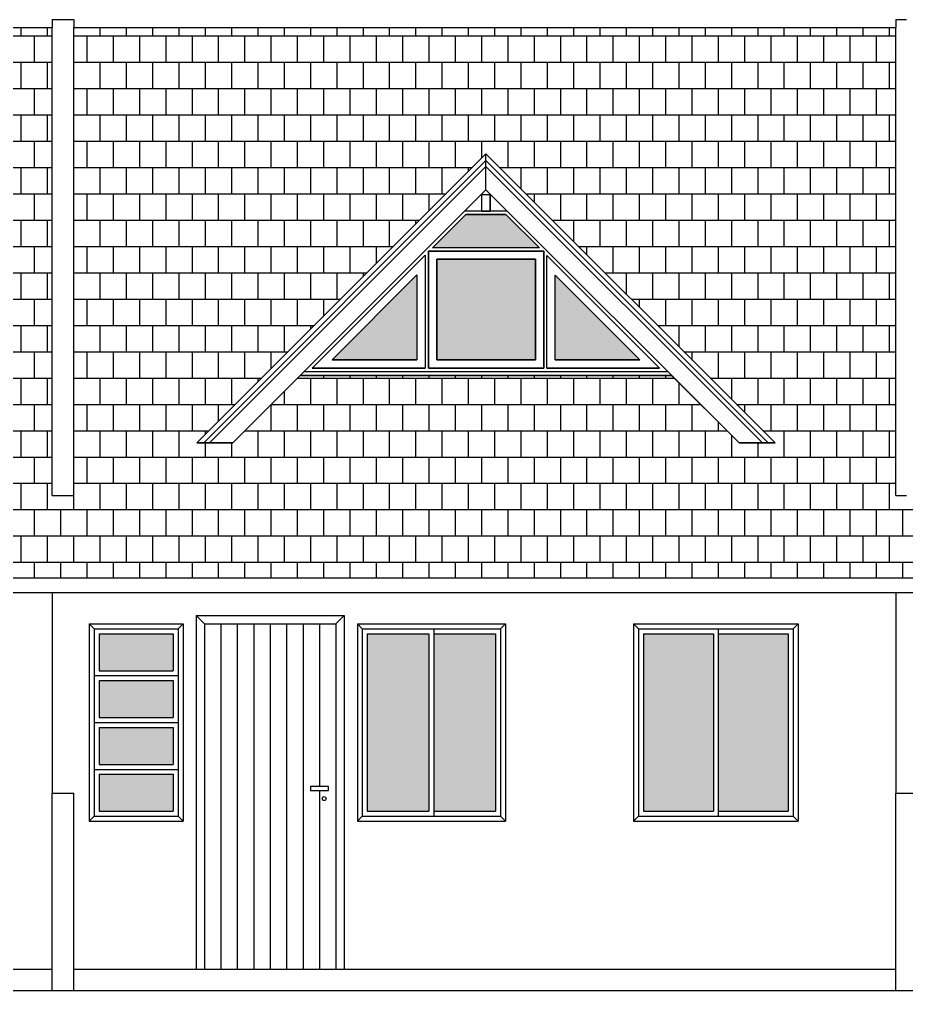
# Model space of a CAD drawing. Extents: x -79 to 141, y 7 to 81.
# Drawn here: x -12.89 to -7.5, y 42.22 to 48.12 of the extents above; entities that cross this region are included whole.
import ezdxf

# ---------------------------------------------------------------- set-up
doc = ezdxf.new("R2010")
doc.units = 0
doc.header["$LTSCALE"] = 10
doc.layers.get('0').update_dxf_attribs({"linetype": 'CONTINUOUS'})
for name, color, linetype in [('CONCRETO', 5, 'CONTINUOUS'), ('COTAS', 244, 'CONTINUOUS'), ('JANELA', 5, 'CONTINUOUS'), ('MADEIRAMENTODETELHADO', 244, 'CONTINUOUS'), ('PAREDECORTE', 3, 'CONTINUOUS'), ('PAREDES', 7, 'CONTINUOUS'), ('TELHADO', 30, 'CONTINUOUS'), ('TERRENOEMCORTE', 244, 'CONTINUOUS')]:
    doc.layers.add(name, color=color, linetype=linetype)

# ---------------------------------------------------------------- blocks, each defined once
blk = doc.blocks.new('*X122')
at = {"color": 0, "linetype": 'CONTINUOUS', "ltscale": 0.05}
for p, q in [((-32.48, 47.68), (-32.48, 47.7307)), ((-32.32, 47.68), (-32.32, 47.7307)), ((-32.16, 47.68), (-32.16, 47.7307)), ((-32, 47.68), (-32, 47.7307)), ((-31.84, 47.68), (-31.84, 47.7307)), ((-31.68, 47.68), (-31.68, 47.7307)), ((-31.52, 47.68), (-31.52, 47.7307)), ((-31.36, 47.68), (-31.36, 47.7307)), ((-31.2, 47.68), (-31.2, 47.7307)), ((-31.04, 47.68), (-31.04, 47.7307)), ((-30.88, 47.68), (-30.88, 47.7307)), ((-30.72, 47.68), (-30.72, 47.7307)), ((-30.56, 47.68), (-30.56, 47.7307)), ((-30.4, 47.68), (-30.4, 47.7307)), ((-30.24, 47.68), (-30.24, 47.7307)), ((-30.08, 47.68), (-30.08, 47.7307)), ((-29.92, 47.68), (-29.92, 47.7307)), ((-37.2915, 47.68), (-32.2915, 47.68)), ((-32.4, 47.52), (-32.4, 47.68)), ((-32.1615, 47.68), (-29.9025, 47.68)), ((-32.08, 47.52), (-32.08, 47.68)), ((-31.92, 47.52), (-31.92, 47.68)), ((-31.76, 47.52), (-31.76, 47.68)), ((-31.6, 47.52), (-31.6, 47.68)), ((-31.44, 47.52), (-31.44, 47.68)), ((-31.28, 47.52), (-31.28, 47.68)), ((-31.12, 47.52), (-31.12, 47.68)), ((-30.96, 47.52), (-30.96, 47.68)), ((-30.8, 47.52), (-30.8, 47.68)), ((-30.64, 47.52), (-30.64, 47.68)), ((-30.48, 47.52), (-30.48, 47.68)), ((-30.32, 47.52), (-30.32, 47.68)), ((-30.16, 47.52), (-30.16, 47.68)), ((-30, 47.52), (-30, 47.68)), ((-37.2915, 47.52), (-32.2915, 47.52)), ((-32.48, 47.36), (-32.48, 47.52)), ((-32.32, 47.36), (-32.32, 47.52)), ((-32.1615, 47.52), (-29.8794, 47.52)), ((-32.16, 47.36), (-32.16, 47.52)), ((-32, 47.36), (-32, 47.52)), ((-31.84, 47.36), (-31.84, 47.52)), ((-31.68, 47.36), (-31.68, 47.52)), ((-31.52, 47.36), (-31.52, 47.52)), ((-31.36, 47.36), (-31.36, 47.52)), ((-31.2, 47.36), (-31.2, 47.52)), ((-31.04, 47.36), (-31.04, 47.52)), ((-30.88, 47.36), (-30.88, 47.52)), ((-30.72, 47.36), (-30.72, 47.52)), ((-30.56, 47.36), (-30.56, 47.52)), ((-30.4, 47.36), (-30.4, 47.52)), ((-30.24, 47.36), (-30.24, 47.52)), ((-30.08, 47.36), (-30.08, 47.52)), ((-29.92, 47.36), (-29.92, 47.52)), ((-37.2915, 47.36), (-32.2915, 47.36)), ((-32.4, 47.2), (-32.4, 47.36)), ((-32.1615, 47.36), (-29.8562, 47.36)), ((-32.08, 47.2), (-32.08, 47.36)), ((-31.92, 47.2), (-31.92, 47.36)), ((-31.76, 47.2), (-31.76, 47.36)), ((-31.6, 47.2), (-31.6, 47.36)), ((-31.44, 47.2), (-31.44, 47.36)), ((-31.28, 47.2), (-31.28, 47.36)), ((-31.12, 47.2), (-31.12, 47.36)), ((-30.96, 47.2), (-30.96, 47.36)), ((-30.8, 47.2), (-30.8, 47.36)), ((-30.64, 47.2), (-30.64, 47.36)), ((-30.48, 47.2), (-30.48, 47.36)), ((-30.32, 47.2), (-30.32, 47.36)), ((-30.16, 47.2), (-30.16, 47.36)), ((-30, 47.2), (-30, 47.36)), ((-29.84, 47.2), (-29.84, 47.2476)), ((-37.2915, 47.2), (-32.2915, 47.2)), ((-32.48, 47.04), (-32.48, 47.2)), ((-32.32, 47.04), (-32.32, 47.2)), ((-32.1615, 47.2), (-29.8331, 47.2)), ((-32.16, 47.04), (-32.16, 47.2)), ((-32, 47.04), (-32, 47.2)), ((-31.84, 47.04), (-31.84, 47.2)), ((-31.68, 47.04), (-31.68, 47.2)), ((-31.52, 47.04), (-31.52, 47.2)), ((-31.36, 47.04), (-31.36, 47.2)), ((-31.2, 47.04), (-31.2, 47.2)), ((-31.04, 47.04), (-31.04, 47.2)), ((-30.88, 47.04), (-30.88, 47.2)), ((-30.72, 47.04), (-30.72, 47.2)), ((-30.56, 47.04), (-30.56, 47.2)), ((-30.4, 47.04), (-30.4, 47.2)), ((-30.24, 47.04), (-30.24, 47.2)), ((-30.08, 47.04), (-30.08, 47.2)), ((-29.92, 47.04), (-29.92, 47.2)), ((-37.2915, 47.04), (-32.2915, 47.04)), ((-32.4, 46.88), (-32.4, 47.04)), ((-32.1615, 47.04), (-29.81, 47.04)), ((-32.08, 46.88), (-32.08, 47.04)), ((-31.92, 46.88), (-31.92, 47.04)), ((-31.76, 46.88), (-31.76, 47.04)), ((-31.6, 46.88), (-31.6, 47.04)), ((-31.44, 46.88), (-31.44, 47.04)), ((-31.28, 46.88), (-31.28, 47.04)), ((-31.12, 46.88), (-31.12, 47.04)), ((-30.96, 46.88), (-30.96, 47.04)), ((-30.8, 46.88), (-30.8, 47.04)), ((-30.64, 46.88), (-30.64, 47.04)), ((-30.48, 46.88), (-30.48, 47.04)), ((-30.32, 46.88), (-30.32, 47.04)), ((-30.16, 46.88), (-30.16, 47.04)), ((-30, 46.88), (-30, 47.04)), ((-29.84, 46.88), (-29.84, 47.04)), ((-34.7002, 46.88), (-32.2915, 46.88)), ((-32.48, 46.72), (-32.48, 46.88)), ((-32.32, 46.72), (-32.32, 46.88)), ((-32.1615, 46.88), (-29.7869, 46.88)), ((-32.16, 46.72), (-32.16, 46.88)), ((-32, 46.72), (-32, 46.88)), ((-31.84, 46.72), (-31.84, 46.88)), ((-31.68, 46.72), (-31.68, 46.88)), ((-31.52, 46.72), (-31.52, 46.88)), ((-31.36, 46.72), (-31.36, 46.88)), ((-31.2, 46.72), (-31.2, 46.88)), ((-31.04, 46.72), (-31.04, 46.88)), ((-30.88, 46.72), (-30.88, 46.88)), ((-30.72, 46.72), (-30.72, 46.88)), ((-30.56, 46.72), (-30.56, 46.88)), ((-30.4, 46.72), (-30.4, 46.88)), ((-30.24, 46.72), (-30.24, 46.88)), ((-30.08, 46.72), (-30.08, 46.88)), ((-29.92, 46.72), (-29.92, 46.88)), ((-34.5402, 46.72), (-32.2915, 46.72)), ((-32.4, 46.56), (-32.4, 46.72)), ((-32.1615, 46.72), (-29.899, 46.72)), ((-32.08, 46.56), (-32.08, 46.72)), ((-31.92, 46.56), (-31.92, 46.72)), ((-31.76, 46.56), (-31.76, 46.72)), ((-31.6, 46.56), (-31.6, 46.72)), ((-31.44, 46.56), (-31.44, 46.72)), ((-31.28, 46.56), (-31.28, 46.72)), ((-31.12, 46.56), (-31.12, 46.72)), ((-30.96, 46.56), (-30.96, 46.72)), ((-30.8, 46.56), (-30.8, 46.72)), ((-30.64, 46.56), (-30.64, 46.72)), ((-30.48, 46.56), (-30.48, 46.72)), ((-30.32, 46.56), (-30.32, 46.72)), ((-30.16, 46.56), (-30.16, 46.72)), ((-30, 46.619), (-30, 46.72)), ((-34.3802, 46.56), (-32.2915, 46.56)), ((-32.48, 46.4), (-32.48, 46.56)), ((-32.32, 46.4), (-32.32, 46.56)), ((-32.1615, 46.56), (-30.059, 46.56)), ((-32.16, 46.4), (-32.16, 46.56)), ((-32, 46.4), (-32, 46.56)), ((-31.84, 46.4), (-31.84, 46.56)), ((-31.68, 46.4), (-31.68, 46.56)), ((-31.52, 46.4), (-31.52, 46.56)), ((-31.36, 46.4), (-31.36, 46.56)), ((-31.2, 46.4), (-31.2, 46.56)), ((-31.04, 46.4), (-31.04, 46.56)), ((-30.88, 46.4), (-30.88, 46.56)), ((-30.72, 46.4), (-30.72, 46.56)), ((-30.56, 46.4), (-30.56, 46.56)), ((-30.4, 46.4), (-30.4, 46.56)), ((-30.24, 46.4), (-30.24, 46.56)), ((-30.08, 46.539), (-30.08, 46.56)), ((-34.2202, 46.4), (-32.2915, 46.4)), ((-32.4, 46.24), (-32.4, 46.4)), ((-32.1615, 46.4), (-30.219, 46.4)), ((-32.08, 46.24), (-32.08, 46.4)), ((-31.92, 46.24), (-31.92, 46.4)), ((-31.76, 46.24), (-31.76, 46.4)), ((-31.6, 46.24), (-31.6, 46.4)), ((-31.44, 46.24), (-31.44, 46.4)), ((-31.28, 46.24), (-31.28, 46.4)), ((-31.12, 46.24), (-31.12, 46.4)), ((-30.96, 46.24), (-30.96, 46.4)), ((-30.8, 46.24), (-30.8, 46.4)), ((-30.64, 46.24), (-30.64, 46.4)), ((-30.48, 46.24), (-30.48, 46.4)), ((-30.32, 46.299), (-30.32, 46.4)), ((-34.0602, 46.24), (-32.2915, 46.24)), ((-32.48, 46.08), (-32.48, 46.24)), ((-32.32, 46.08), (-32.32, 46.24)), ((-32.1615, 46.24), (-30.379, 46.24)), ((-32.16, 46.08), (-32.16, 46.24)), ((-32, 46.08), (-32, 46.24)), ((-31.84, 46.08), (-31.84, 46.24)), ((-31.68, 46.08), (-31.68, 46.24)), ((-31.52, 46.08), (-31.52, 46.24)), ((-31.36, 46.08), (-31.36, 46.24)), ((-31.2, 46.08), (-31.2, 46.24)), ((-31.04, 46.08), (-31.04, 46.24)), ((-30.88, 46.08), (-30.88, 46.24)), ((-30.72, 46.08), (-30.72, 46.24)), ((-30.56, 46.08), (-30.56, 46.24)), ((-30.4, 46.219), (-30.4, 46.24)), ((-33.9002, 46.08), (-32.2915, 46.08)), ((-32.4, 45.92), (-32.4, 46.08)), ((-32.1615, 46.08), (-30.539, 46.08)), ((-32.08, 45.92), (-32.08, 46.08)), ((-31.92, 45.92), (-31.92, 46.08)), ((-31.76, 45.92), (-31.76, 46.08)), ((-31.6, 45.92), (-31.6, 46.08)), ((-31.44, 45.92), (-31.44, 46.08)), ((-31.28, 45.92), (-31.28, 46.08)), ((-31.12, 45.92), (-31.12, 46.08)), ((-30.96, 45.92), (-30.96, 46.08)), ((-30.8, 45.92), (-30.8, 46.08)), ((-30.64, 45.979), (-30.64, 46.08)), ((-33.7402, 45.92), (-32.2915, 45.92)), ((-32.48, 45.76), (-32.48, 45.92)), ((-32.32, 45.76), (-32.32, 45.92)), ((-32.1615, 45.92), (-30.699, 45.92)), ((-32.16, 45.76), (-32.16, 45.92)), ((-32, 45.76), (-32, 45.92)), ((-31.84, 45.76), (-31.84, 45.92)), ((-31.68, 45.76), (-31.68, 45.92)), ((-31.52, 45.76), (-31.52, 45.92)), ((-31.36, 45.76), (-31.36, 45.92)), ((-31.2, 45.76), (-31.2, 45.92)), ((-31.04, 45.76), (-31.04, 45.92)), ((-30.88, 45.76), (-30.88, 45.92)), ((-30.72, 45.899), (-30.72, 45.92)), ((-33.5802, 45.76), (-32.2915, 45.76)), ((-32.4, 45.6), (-32.4, 45.76)), ((-32.1615, 45.76), (-30.859, 45.76)), ((-32.08, 45.6), (-32.08, 45.76)), ((-31.92, 45.6), (-31.92, 45.76)), ((-31.76, 45.6), (-31.76, 45.76)), ((-31.6, 45.6), (-31.6, 45.76)), ((-31.44, 45.6), (-31.44, 45.76)), ((-31.28, 45.6), (-31.28, 45.76)), ((-31.12, 45.6), (-31.12, 45.76)), ((-30.96, 45.659), (-30.96, 45.76)), ((-33.4202, 45.6), (-32.2915, 45.6)), ((-32.48, 45.44), (-32.48, 45.6)), ((-32.32, 45.44), (-32.32, 45.6)), ((-32.1615, 45.6), (-31.019, 45.6)), ((-32.16, 45.44), (-32.16, 45.6)), ((-32, 45.44), (-32, 45.6)), ((-31.84, 45.44), (-31.84, 45.6)), ((-31.68, 45.44), (-31.68, 45.6)), ((-31.52, 45.44), (-31.52, 45.6)), ((-31.36, 45.44), (-31.36, 45.6)), ((-31.2, 45.44), (-31.2, 45.6)), ((-31.04, 45.579), (-31.04, 45.6)), ((-30.7998, 45.6), (-29.6019, 45.6)), ((-30.72, 45.44), (-30.72, 45.6)), ((-30.64, 45.6), (-30.64, 45.6157)), ((-30.56, 45.44), (-30.56, 45.6)), ((-30.48, 45.6), (-30.48, 45.6157)), ((-30.4, 45.44), (-30.4, 45.6)), ((-30.32, 45.6), (-30.32, 45.6157)), ((-30.24, 45.44), (-30.24, 45.6)), ((-30.16, 45.6), (-30.16, 45.6157)), ((-30.08, 45.44), (-30.08, 45.6)), ((-30, 45.6), (-30, 45.6157)), ((-29.92, 45.44), (-29.92, 45.6)), ((-29.84, 45.6), (-29.84, 45.6157)), ((-29.76, 45.44), (-29.76, 45.6)), ((-29.68, 45.6), (-29.68, 45.6157)), ((-29.6, 45.44), (-29.6, 45.5866)), ((-30.88, 45.44), (-30.88, 45.5198)), ((-33.2602, 45.44), (-32.2915, 45.44)), ((-32.4, 45.28), (-32.4, 45.44)), ((-32.1615, 45.44), (-31.179, 45.44)), ((-32.08, 45.28), (-32.08, 45.44)), ((-31.92, 45.28), (-31.92, 45.44)), ((-31.76, 45.28), (-31.76, 45.44)), ((-31.6, 45.28), (-31.6, 45.44)), ((-31.44, 45.28), (-31.44, 45.44)), ((-31.28, 45.339), (-31.28, 45.44)), ((-30.96, 45.28), (-30.96, 45.4398)), ((-30.9598, 45.44), (-29.5788, 45.44)), ((-30.8, 45.28), (-30.8, 45.44)), ((-30.64, 45.28), (-30.64, 45.44)), ((-30.48, 45.28), (-30.48, 45.44)), ((-30.32, 45.28), (-30.32, 45.44)), ((-30.16, 45.28), (-30.16, 45.44)), ((-30, 45.28), (-30, 45.44)), ((-29.84, 45.28), (-29.84, 45.44)), ((-29.68, 45.28), (-29.68, 45.44)), ((-33.1002, 45.28), (-32.2915, 45.28)), ((-32.48, 45.12), (-32.48, 45.28)), ((-32.32, 45.12), (-32.32, 45.28)), ((-32.1615, 45.28), (-31.339, 45.28)), ((-32.16, 45.12), (-32.16, 45.28)), ((-32, 45.12), (-32, 45.28)), ((-31.84, 45.12), (-31.84, 45.28)), ((-31.68, 45.12), (-31.68, 45.28)), ((-31.52, 45.12), (-31.52, 45.28)), ((-31.36, 45.259), (-31.36, 45.28)), ((-31.1198, 45.28), (-29.5557, 45.28)), ((-31.04, 45.12), (-31.04, 45.28)), ((-30.88, 45.12), (-30.88, 45.28)), ((-30.72, 45.12), (-30.72, 45.28)), ((-30.56, 45.12), (-30.56, 45.28)), ((-30.4, 45.12), (-30.4, 45.28)), ((-30.24, 45.12), (-30.24, 45.28)), ((-30.08, 45.12), (-30.08, 45.28)), ((-29.92, 45.12), (-29.92, 45.28)), ((-29.76, 45.12), (-29.76, 45.28)), ((-29.6, 45.12), (-29.6, 45.28)), ((-31.36, 45.12), (-31.36, 45.2057)), ((-31.2, 45.12), (-31.2, 45.2057)), ((-37.2915, 45.12), (-32.2915, 45.12)), ((-32.4, 44.96), (-32.4, 45.12)), ((-32.1615, 45.12), (-29.5326, 45.12)), ((-32.08, 44.96), (-32.08, 45.12)), ((-31.92, 44.96), (-31.92, 45.12)), ((-31.76, 44.96), (-31.76, 45.12)), ((-31.6, 44.96), (-31.6, 45.12)), ((-31.44, 44.96), (-31.44, 45.12)), ((-31.28, 44.96), (-31.28, 45.12)), ((-31.12, 44.96), (-31.12, 45.12)), ((-30.96, 44.96), (-30.96, 45.12)), ((-30.8, 44.96), (-30.8, 45.12)), ((-30.64, 44.96), (-30.64, 45.12)), ((-30.48, 44.96), (-30.48, 45.12)), ((-30.32, 44.96), (-30.32, 45.12)), ((-30.16, 44.96), (-30.16, 45.12)), ((-30, 44.96), (-30, 45.12)), ((-29.84, 44.96), (-29.84, 45.12)), ((-29.68, 44.96), (-29.68, 45.12)), ((-29.52, 44.96), (-29.52, 45.033)), ((-37.2915, 44.96), (-32.2915, 44.96)), ((-32.48, 44.8), (-32.48, 44.96)), ((-32.32, 44.8), (-32.32, 44.96)), ((-32.1615, 44.96), (-29.5095, 44.96)), ((-32.16, 44.8), (-32.16, 44.96)), ((-32, 44.8), (-32, 44.96)), ((-31.84, 44.8), (-31.84, 44.96)), ((-31.68, 44.8), (-31.68, 44.96)), ((-31.52, 44.8), (-31.52, 44.96)), ((-31.36, 44.8), (-31.36, 44.96)), ((-31.2, 44.8), (-31.2, 44.96)), ((-31.04, 44.8), (-31.04, 44.96)), ((-30.88, 44.8), (-30.88, 44.96)), ((-30.72, 44.8), (-30.72, 44.96)), ((-30.56, 44.8), (-30.56, 44.96)), ((-30.4, 44.8), (-30.4, 44.96)), ((-30.24, 44.8), (-30.24, 44.96)), ((-30.08, 44.8), (-30.08, 44.96)), ((-29.92, 44.8), (-29.92, 44.96)), ((-29.76, 44.8), (-29.76, 44.96)), ((-29.6, 44.8), (-29.6, 44.96)), ((-37.2915, 44.8), (-29.4863, 44.8)), ((-32.4, 44.64), (-32.4, 44.8)), ((-32.24, 44.64), (-32.24, 44.8)), ((-32.08, 44.64), (-32.08, 44.8)), ((-31.92, 44.64), (-31.92, 44.8)), ((-31.76, 44.64), (-31.76, 44.8)), ((-31.6, 44.64), (-31.6, 44.8)), ((-31.44, 44.64), (-31.44, 44.8)), ((-31.28, 44.64), (-31.28, 44.8)), ((-31.12, 44.64), (-31.12, 44.8)), ((-30.96, 44.64), (-30.96, 44.8)), ((-30.8, 44.64), (-30.8, 44.8)), ((-30.64, 44.64), (-30.64, 44.8)), ((-30.48, 44.64), (-30.48, 44.8)), ((-30.32, 44.64), (-30.32, 44.8)), ((-30.16, 44.64), (-30.16, 44.8)), ((-30, 44.64), (-30, 44.8)), ((-29.84, 44.64), (-29.84, 44.8)), ((-29.68, 44.64), (-29.68, 44.8)), ((-29.52, 44.64), (-29.52, 44.8)), ((-37.2915, 44.64), (-29.4632, 44.64)), ((-32.48, 44.48), (-32.48, 44.64)), ((-32.32, 44.48), (-32.32, 44.64)), ((-32.16, 44.48), (-32.16, 44.64)), ((-32, 44.48), (-32, 44.64)), ((-31.84, 44.48), (-31.84, 44.64)), ((-31.68, 44.48), (-31.68, 44.64)), ((-31.52, 44.48), (-31.52, 44.64)), ((-31.36, 44.48), (-31.36, 44.64)), ((-31.2, 44.48), (-31.2, 44.64)), ((-31.04, 44.48), (-31.04, 44.64)), ((-30.88, 44.48), (-30.88, 44.64)), ((-30.72, 44.48), (-30.72, 44.64)), ((-30.56, 44.48), (-30.56, 44.64)), ((-30.4, 44.48), (-30.4, 44.64)), ((-30.24, 44.48), (-30.24, 44.64)), ((-30.08, 44.48), (-30.08, 44.64)), ((-29.92, 44.48), (-29.92, 44.64)), ((-29.76, 44.48), (-29.76, 44.64)), ((-29.6, 44.48), (-29.6, 44.64)), ((-37.2915, 44.48), (-29.4401, 44.48)), ((-32.4, 44.3857), (-32.4, 44.48)), ((-32.24, 44.3857), (-32.24, 44.48)), ((-32.08, 44.3857), (-32.08, 44.48)), ((-31.92, 44.3857), (-31.92, 44.48)), ((-31.76, 44.3857), (-31.76, 44.48)), ((-31.6, 44.3857), (-31.6, 44.48)), ((-31.44, 44.3857), (-31.44, 44.48)), ((-31.28, 44.3857), (-31.28, 44.48)), ((-31.12, 44.3857), (-31.12, 44.48)), ((-30.96, 44.3857), (-30.96, 44.48)), ((-30.8, 44.3857), (-30.8, 44.48)), ((-30.64, 44.3857), (-30.64, 44.48)), ((-30.48, 44.3857), (-30.48, 44.48)), ((-30.32, 44.3857), (-30.32, 44.48)), ((-30.16, 44.3857), (-30.16, 44.48)), ((-30, 44.3857), (-30, 44.48)), ((-29.84, 44.3857), (-29.84, 44.48)), ((-29.68, 44.3857), (-29.68, 44.48)), ((-29.52, 44.3857), (-29.52, 44.48))]:
    blk.add_line(p, q, dxfattribs=at)
blk = doc.blocks.new('*X123')
at = {"color": 0, "linetype": 'CONTINUOUS', "ltscale": 0.05}
for p, q in [((-29.76, 47.68), (-29.76, 47.7307)), ((-29.6, 47.68), (-29.6, 47.7307)), ((-29.44, 47.68), (-29.44, 47.7307)), ((-29.28, 47.68), (-29.28, 47.7307)), ((-29.12, 47.68), (-29.12, 47.7307)), ((-28.96, 47.68), (-28.96, 47.7307)), ((-28.8, 47.68), (-28.8, 47.7307)), ((-28.64, 47.68), (-28.64, 47.7307)), ((-28.48, 47.68), (-28.48, 47.7307)), ((-28.32, 47.68), (-28.32, 47.7307)), ((-28.16, 47.68), (-28.16, 47.7307)), ((-28, 47.68), (-28, 47.7307)), ((-27.84, 47.68), (-27.84, 47.7307)), ((-27.68, 47.68), (-27.68, 47.7307)), ((-27.52, 47.68), (-27.52, 47.7307)), ((-29.9025, 47.68), (-27.4298, 47.68)), ((-29.84, 47.52), (-29.84, 47.68)), ((-29.68, 47.52), (-29.68, 47.68)), ((-29.52, 47.52), (-29.52, 47.68)), ((-29.36, 47.52), (-29.36, 47.68)), ((-29.2, 47.52), (-29.2, 47.68)), ((-29.04, 47.52), (-29.04, 47.68)), ((-28.88, 47.52), (-28.88, 47.68)), ((-28.72, 47.52), (-28.72, 47.68)), ((-28.56, 47.52), (-28.56, 47.68)), ((-28.4, 47.52), (-28.4, 47.68)), ((-28.24, 47.52), (-28.24, 47.68)), ((-28.08, 47.52), (-28.08, 47.68)), ((-27.92, 47.52), (-27.92, 47.68)), ((-27.76, 47.52), (-27.76, 47.68)), ((-27.6, 47.52), (-27.6, 47.68)), ((-27.44, 47.5763), (-27.44, 47.68)), ((-29.8794, 47.52), (-27.4455, 47.52)), ((-29.76, 47.36), (-29.76, 47.52)), ((-29.6, 47.36), (-29.6, 47.52)), ((-29.44, 47.36), (-29.44, 47.52)), ((-29.28, 47.36), (-29.28, 47.52)), ((-29.12, 47.36), (-29.12, 47.52)), ((-28.96, 47.36), (-28.96, 47.52)), ((-28.8, 47.36), (-28.8, 47.52)), ((-28.64, 47.36), (-28.64, 47.52)), ((-28.48, 47.36), (-28.48, 47.52)), ((-28.32, 47.36), (-28.32, 47.52)), ((-28.16, 47.36), (-28.16, 47.52)), ((-28, 47.36), (-28, 47.52)), ((-27.84, 47.36), (-27.84, 47.52)), ((-27.68, 47.36), (-27.68, 47.52)), ((-27.52, 47.36), (-27.52, 47.52)), ((-29.8562, 47.36), (-27.4612, 47.36)), ((-29.84, 47.2476), (-29.84, 47.36)), ((-29.68, 47.2), (-29.68, 47.36)), ((-29.52, 47.2), (-29.52, 47.36)), ((-29.36, 47.2), (-29.36, 47.36)), ((-29.2, 47.2), (-29.2, 47.36)), ((-29.04, 47.2), (-29.04, 47.36)), ((-28.88, 47.2), (-28.88, 47.36)), ((-28.72, 47.2), (-28.72, 47.36)), ((-28.56, 47.2), (-28.56, 47.36)), ((-28.4, 47.2), (-28.4, 47.36)), ((-28.24, 47.2), (-28.24, 47.36)), ((-28.08, 47.2), (-28.08, 47.36)), ((-27.92, 47.2), (-27.92, 47.36)), ((-27.76, 47.2), (-27.76, 47.36)), ((-27.6, 47.2), (-27.6, 47.36)), ((-29.8331, 47.2), (-27.4769, 47.2)), ((-29.76, 47.04), (-29.76, 47.2)), ((-29.6, 47.04), (-29.6, 47.2)), ((-29.44, 47.04), (-29.44, 47.2)), ((-29.28, 47.04), (-29.28, 47.2)), ((-29.12, 47.04), (-29.12, 47.2)), ((-28.96, 47.04), (-28.96, 47.2)), ((-28.8, 47.04), (-28.8, 47.2)), ((-28.64, 47.04), (-28.64, 47.2)), ((-28.48, 47.04), (-28.48, 47.2)), ((-28.32, 47.04), (-28.32, 47.2)), ((-28.16, 47.04), (-28.16, 47.2)), ((-28, 47.04), (-28, 47.2)), ((-27.84, 47.04), (-27.84, 47.2)), ((-27.68, 47.04), (-27.68, 47.2)), ((-27.52, 47.04), (-27.52, 47.2)), ((-29.81, 47.04), (-27.4926, 47.04)), ((-29.68, 46.939), (-29.68, 47.04)), ((-29.52, 46.88), (-29.52, 47.04)), ((-29.36, 46.88), (-29.36, 47.04)), ((-29.2, 46.88), (-29.2, 47.04)), ((-29.04, 46.88), (-29.04, 47.04)), ((-28.88, 46.88), (-28.88, 47.04)), ((-28.72, 46.88), (-28.72, 47.04)), ((-28.56, 46.88), (-28.56, 47.04)), ((-28.4, 46.88), (-28.4, 47.04)), ((-28.24, 46.88), (-28.24, 47.04)), ((-28.08, 46.88), (-28.08, 47.04)), ((-27.92, 46.88), (-27.92, 47.04)), ((-27.76, 46.88), (-27.76, 47.04)), ((-27.6, 46.88), (-27.6, 47.04)), ((-29.7869, 46.88), (-29.739, 46.88)), ((-29.76, 46.859), (-29.76, 46.88)), ((-29.5702, 46.88), (-27.5083, 46.88)), ((-29.44, 46.7498), (-29.44, 46.88)), ((-29.28, 46.72), (-29.28, 46.88)), ((-29.12, 46.72), (-29.12, 46.88)), ((-28.96, 46.72), (-28.96, 46.88)), ((-28.8, 46.72), (-28.8, 46.88)), ((-28.64, 46.72), (-28.64, 46.88)), ((-28.48, 46.72), (-28.48, 46.88)), ((-28.32, 46.72), (-28.32, 46.88)), ((-28.16, 46.72), (-28.16, 46.88)), ((-28, 46.72), (-28, 46.88)), ((-27.84, 46.72), (-27.84, 46.88)), ((-27.68, 46.72), (-27.68, 46.88)), ((-27.52, 46.761), (-27.52, 46.88)), ((-29.4102, 46.72), (-27.524, 46.72)), ((-29.36, 46.6698), (-29.36, 46.72)), ((-29.2, 46.56), (-29.2, 46.72)), ((-29.04, 46.56), (-29.04, 46.72)), ((-28.88, 46.56), (-28.88, 46.72)), ((-28.72, 46.56), (-28.72, 46.72)), ((-28.56, 46.56), (-28.56, 46.72)), ((-28.4, 46.56), (-28.4, 46.72)), ((-28.24, 46.56), (-28.24, 46.72)), ((-28.08, 46.56), (-28.08, 46.72)), ((-27.92, 46.56), (-27.92, 46.72)), ((-27.76, 46.56), (-27.76, 46.72)), ((-27.6, 46.56), (-27.6, 46.72)), ((-29.2502, 46.56), (-27.5397, 46.56)), ((-29.12, 46.4298), (-29.12, 46.56)), ((-28.96, 46.4), (-28.96, 46.56)), ((-28.8, 46.4), (-28.8, 46.56)), ((-28.64, 46.4), (-28.64, 46.56)), ((-28.48, 46.4), (-28.48, 46.56)), ((-28.32, 46.4), (-28.32, 46.56)), ((-28.16, 46.4), (-28.16, 46.56)), ((-28, 46.4), (-28, 46.56)), ((-27.84, 46.4), (-27.84, 46.56)), ((-27.68, 46.4), (-27.68, 46.56)), ((-29.0902, 46.4), (-27.5554, 46.4)), ((-29.04, 46.3498), (-29.04, 46.4)), ((-28.88, 46.24), (-28.88, 46.4)), ((-28.72, 46.24), (-28.72, 46.4)), ((-28.56, 46.24), (-28.56, 46.4)), ((-28.4, 46.24), (-28.4, 46.4)), ((-28.24, 46.24), (-28.24, 46.4)), ((-28.08, 46.24), (-28.08, 46.4)), ((-27.92, 46.24), (-27.92, 46.4)), ((-27.76, 46.24), (-27.76, 46.4)), ((-27.6, 46.24), (-27.6, 46.4)), ((-28.9302, 46.24), (-27.5711, 46.24)), ((-28.8, 46.1098), (-28.8, 46.24)), ((-28.64, 46.08), (-28.64, 46.24)), ((-28.48, 46.08), (-28.48, 46.24)), ((-28.32, 46.08), (-28.32, 46.24)), ((-28.16, 46.08), (-28.16, 46.24)), ((-28, 46.08), (-28, 46.24)), ((-27.84, 46.08), (-27.84, 46.24)), ((-27.68, 46.08), (-27.68, 46.24)), ((-28.7702, 46.08), (-27.5868, 46.08)), ((-28.72, 46.0298), (-28.72, 46.08)), ((-28.56, 45.92), (-28.56, 46.08)), ((-28.4, 45.92), (-28.4, 46.08)), ((-28.24, 45.92), (-28.24, 46.08)), ((-28.08, 45.92), (-28.08, 46.08)), ((-27.92, 45.92), (-27.92, 46.08)), ((-27.76, 45.92), (-27.76, 46.08)), ((-27.6, 45.9456), (-27.6, 46.08)), ((-28.6102, 45.92), (-27.6025, 45.92)), ((-28.48, 45.7898), (-28.48, 45.92)), ((-28.32, 45.76), (-28.32, 45.92)), ((-28.16, 45.76), (-28.16, 45.92)), ((-28, 45.76), (-28, 45.92)), ((-27.84, 45.76), (-27.84, 45.92)), ((-27.68, 45.76), (-27.68, 45.92)), ((-28.4502, 45.76), (-27.6182, 45.76)), ((-28.4, 45.7098), (-28.4, 45.76)), ((-28.24, 45.6), (-28.24, 45.76)), ((-28.08, 45.6), (-28.08, 45.76)), ((-27.92, 45.6), (-27.92, 45.76)), ((-27.76, 45.6), (-27.76, 45.76)), ((-29.6019, 45.6), (-28.5094, 45.6)), ((-29.6, 45.5866), (-29.6, 45.6)), ((-29.52, 45.6), (-29.52, 45.6157)), ((-29.44, 45.44), (-29.44, 45.6)), ((-29.36, 45.6), (-29.36, 45.6157)), ((-29.28, 45.44), (-29.28, 45.6)), ((-29.2, 45.6), (-29.2, 45.6157)), ((-29.12, 45.44), (-29.12, 45.6)), ((-29.04, 45.6), (-29.04, 45.6157)), ((-28.96, 45.44), (-28.96, 45.6)), ((-28.88, 45.6), (-28.88, 45.6157)), ((-28.8, 45.44), (-28.8, 45.6)), ((-28.72, 45.6), (-28.72, 45.6157)), ((-28.64, 45.44), (-28.64, 45.6)), ((-28.56, 45.6), (-28.56, 45.6157)), ((-28.2902, 45.6), (-27.6339, 45.6)), ((-28.16, 45.4698), (-28.16, 45.6)), ((-28, 45.44), (-28, 45.6)), ((-27.84, 45.44), (-27.84, 45.6)), ((-27.68, 45.44), (-27.68, 45.6)), ((-28.48, 45.44), (-28.48, 45.5706)), ((-29.5788, 45.44), (-28.3494, 45.44)), ((-29.52, 45.28), (-29.52, 45.44)), ((-29.36, 45.28), (-29.36, 45.44)), ((-29.2, 45.28), (-29.2, 45.44)), ((-29.04, 45.28), (-29.04, 45.44)), ((-28.88, 45.28), (-28.88, 45.44)), ((-28.72, 45.28), (-28.72, 45.44)), ((-28.56, 45.28), (-28.56, 45.44)), ((-28.4, 45.28), (-28.4, 45.44)), ((-28.1302, 45.44), (-27.6496, 45.44)), ((-28.08, 45.3898), (-28.08, 45.44)), ((-27.92, 45.28), (-27.92, 45.44)), ((-27.76, 45.28), (-27.76, 45.44)), ((-28.24, 45.28), (-28.24, 45.3306)), ((-29.5557, 45.28), (-28.1894, 45.28)), ((-29.44, 45.12), (-29.44, 45.28)), ((-29.28, 45.12), (-29.28, 45.28)), ((-29.12, 45.12), (-29.12, 45.28)), ((-28.96, 45.12), (-28.96, 45.28)), ((-28.8, 45.12), (-28.8, 45.28)), ((-28.64, 45.12), (-28.64, 45.28)), ((-28.48, 45.12), (-28.48, 45.28)), ((-28.32, 45.12), (-28.32, 45.28)), ((-28.16, 45.12), (-28.16, 45.2506)), ((-27.9702, 45.28), (-27.6653, 45.28)), ((-27.84, 45.12), (-27.84, 45.28)), ((-27.68, 45.1303), (-27.68, 45.28)), ((-28, 45.12), (-28, 45.2057)), ((-29.5326, 45.12), (-27.681, 45.12)), ((-29.52, 45.033), (-29.52, 45.12)), ((-29.36, 44.96), (-29.36, 45.12)), ((-29.2, 44.96), (-29.2, 45.12)), ((-29.04, 44.96), (-29.04, 45.12)), ((-28.88, 44.96), (-28.88, 45.12)), ((-28.72, 44.96), (-28.72, 45.12)), ((-28.56, 44.96), (-28.56, 45.12)), ((-28.4, 44.96), (-28.4, 45.12)), ((-28.24, 44.96), (-28.24, 45.12)), ((-28.08, 44.96), (-28.08, 45.12)), ((-27.92, 44.96), (-27.92, 45.12)), ((-27.76, 44.96), (-27.76, 45.12)), ((-29.5095, 44.96), (-27.6967, 44.96)), ((-29.44, 44.8), (-29.44, 44.96)), ((-29.28, 44.8), (-29.28, 44.96)), ((-29.12, 44.8), (-29.12, 44.96)), ((-28.96, 44.8), (-28.96, 44.96)), ((-28.8, 44.8), (-28.8, 44.96)), ((-28.64, 44.8), (-28.64, 44.96)), ((-28.48, 44.8), (-28.48, 44.96)), ((-28.32, 44.8), (-28.32, 44.96)), ((-28.16, 44.8), (-28.16, 44.96)), ((-28, 44.8), (-28, 44.96)), ((-27.84, 44.8), (-27.84, 44.96)), ((-29.4863, 44.8), (-27.7124, 44.8)), ((-29.36, 44.64), (-29.36, 44.8)), ((-29.2, 44.64), (-29.2, 44.8)), ((-29.04, 44.64), (-29.04, 44.8)), ((-28.88, 44.64), (-28.88, 44.8)), ((-28.72, 44.64), (-28.72, 44.8)), ((-28.56, 44.64), (-28.56, 44.8)), ((-28.4, 44.64), (-28.4, 44.8)), ((-28.24, 44.64), (-28.24, 44.8)), ((-28.08, 44.64), (-28.08, 44.8)), ((-27.92, 44.64), (-27.92, 44.8)), ((-27.76, 44.64), (-27.76, 44.8)), ((-29.4632, 44.64), (-27.7281, 44.64)), ((-29.44, 44.48), (-29.44, 44.64)), ((-29.28, 44.48), (-29.28, 44.64)), ((-29.12, 44.48), (-29.12, 44.64)), ((-28.96, 44.48), (-28.96, 44.64)), ((-28.8, 44.48), (-28.8, 44.64)), ((-28.64, 44.48), (-28.64, 44.64)), ((-28.48, 44.48), (-28.48, 44.64)), ((-28.32, 44.48), (-28.32, 44.64)), ((-28.16, 44.48), (-28.16, 44.64)), ((-28, 44.48), (-28, 44.64)), ((-27.84, 44.48), (-27.84, 44.64)), ((-29.4401, 44.48), (-27.7438, 44.48)), ((-29.36, 44.3857), (-29.36, 44.48)), ((-29.2, 44.3857), (-29.2, 44.48)), ((-29.04, 44.3857), (-29.04, 44.48)), ((-28.88, 44.3857), (-28.88, 44.48)), ((-28.72, 44.3857), (-28.72, 44.48)), ((-28.56, 44.3857), (-28.56, 44.48)), ((-28.4, 44.3857), (-28.4, 44.48)), ((-28.24, 44.3857), (-28.24, 44.48)), ((-28.08, 44.3857), (-28.08, 44.48)), ((-27.92, 44.3857), (-27.92, 44.48)), ((-27.76, 44.3857), (-27.76, 44.48))]:
    blk.add_line(p, q, dxfattribs=at)
blk = doc.blocks.new('*X124')
at = {"color": 0, "linetype": 'CONTINUOUS', "ltscale": 0.05}
for p, q in [((-27.36, 47.68), (-27.36, 47.7307)), ((-27.2, 47.68), (-27.2, 47.7307)), ((-26.88, 47.68), (-26.88, 47.7307)), ((-26.72, 47.68), (-26.72, 47.7307)), ((-26.56, 47.68), (-26.56, 47.7307)), ((-26.4, 47.68), (-26.4, 47.7307)), ((-26.24, 47.68), (-26.24, 47.7307)), ((-27.4298, 47.68), (-27.1615, 47.68)), ((-27.28, 47.52), (-27.28, 47.68)), ((-27.0315, 47.68), (-26.2292, 47.68)), ((-26.96, 47.52), (-26.96, 47.68)), ((-26.8, 47.52), (-26.8, 47.68)), ((-26.64, 47.52), (-26.64, 47.68)), ((-26.48, 47.52), (-26.48, 47.68)), ((-26.32, 47.52), (-26.32, 47.68)), ((-27.44, 47.52), (-27.44, 47.5763)), ((-27.4455, 47.52), (-27.1615, 47.52)), ((-27.36, 47.36), (-27.36, 47.52)), ((-27.2, 47.36), (-27.2, 47.52)), ((-27.0315, 47.52), (-26.2071, 47.52)), ((-26.88, 47.36), (-26.88, 47.52)), ((-26.72, 47.36), (-26.72, 47.52)), ((-26.56, 47.36), (-26.56, 47.52)), ((-26.4, 47.36), (-26.4, 47.52)), ((-26.24, 47.36), (-26.24, 47.52)), ((-27.4612, 47.36), (-27.1615, 47.36)), ((-27.44, 47.2), (-27.44, 47.36)), ((-27.28, 47.2), (-27.28, 47.36)), ((-27.0315, 47.36), (-26.1851, 47.36)), ((-26.96, 47.2), (-26.96, 47.36)), ((-26.8, 47.2), (-26.8, 47.36)), ((-26.64, 47.2), (-26.64, 47.36)), ((-26.48, 47.2), (-26.48, 47.36)), ((-26.32, 47.2), (-26.32, 47.36)), ((-27.4769, 47.2), (-27.1615, 47.2)), ((-27.36, 47.04), (-27.36, 47.2)), ((-27.2, 47.04), (-27.2, 47.2)), ((-27.0315, 47.2), (-26.163, 47.2)), ((-26.88, 47.04), (-26.88, 47.2)), ((-26.72, 47.04), (-26.72, 47.2)), ((-26.56, 47.04), (-26.56, 47.2)), ((-26.4, 47.04), (-26.4, 47.2)), ((-26.24, 47.04), (-26.24, 47.2)), ((-27.4926, 47.04), (-27.1615, 47.04)), ((-27.44, 46.88), (-27.44, 47.04)), ((-27.28, 46.88), (-27.28, 47.04)), ((-27.0315, 47.04), (-26.141, 47.04)), ((-26.96, 46.88), (-26.96, 47.04)), ((-26.8, 46.88), (-26.8, 47.04)), ((-26.64, 46.88), (-26.64, 47.04)), ((-26.48, 46.88), (-26.48, 47.04)), ((-26.32, 46.88), (-26.32, 47.04)), ((-26.16, 46.88), (-26.16, 47.04)), ((-27.5083, 46.88), (-27.1615, 46.88)), ((-27.36, 46.72), (-27.36, 46.88)), ((-27.2, 46.72), (-27.2, 46.88)), ((-27.0315, 46.88), (-26.1189, 46.88)), ((-26.88, 46.72), (-26.88, 46.88)), ((-26.72, 46.72), (-26.72, 46.88)), ((-26.56, 46.72), (-26.56, 46.88)), ((-26.4, 46.72), (-26.4, 46.88)), ((-26.24, 46.72), (-26.24, 46.88)), ((-27.524, 46.72), (-27.1615, 46.72)), ((-27.52, 46.72), (-27.52, 46.761)), ((-27.44, 46.56), (-27.44, 46.72)), ((-27.28, 46.56), (-27.28, 46.72)), ((-27.0315, 46.72), (-26.0969, 46.72)), ((-26.96, 46.56), (-26.96, 46.72)), ((-26.8, 46.56), (-26.8, 46.72)), ((-26.64, 46.56), (-26.64, 46.72)), ((-26.48, 46.56), (-26.48, 46.72)), ((-26.32, 46.56), (-26.32, 46.72)), ((-26.16, 46.56), (-26.16, 46.72)), ((-27.5397, 46.56), (-27.1615, 46.56)), ((-27.52, 46.4), (-27.52, 46.56)), ((-27.36, 46.4), (-27.36, 46.56)), ((-27.2, 46.4), (-27.2, 46.56)), ((-27.0315, 46.56), (-26.0748, 46.56)), ((-26.88, 46.4), (-26.88, 46.56)), ((-26.72, 46.4), (-26.72, 46.56)), ((-26.56, 46.4), (-26.56, 46.56)), ((-26.4, 46.4), (-26.4, 46.56)), ((-26.24, 46.4), (-26.24, 46.56)), ((-26.08, 46.4), (-26.08, 46.56)), ((-27.5554, 46.4), (-27.1615, 46.4)), ((-27.44, 46.24), (-27.44, 46.4)), ((-27.28, 46.24), (-27.28, 46.4)), ((-27.0315, 46.4), (-26.0528, 46.4)), ((-26.96, 46.24), (-26.96, 46.4)), ((-26.8, 46.24), (-26.8, 46.4)), ((-26.64, 46.24), (-26.64, 46.4)), ((-26.48, 46.24), (-26.48, 46.4)), ((-26.32, 46.24), (-26.32, 46.4)), ((-26.16, 46.24), (-26.16, 46.4)), ((-27.5711, 46.24), (-27.1615, 46.24)), ((-27.52, 46.08), (-27.52, 46.24)), ((-27.36, 46.08), (-27.36, 46.24)), ((-27.2, 46.08), (-27.2, 46.24)), ((-27.0315, 46.24), (-26.0307, 46.24)), ((-26.88, 46.08), (-26.88, 46.24)), ((-26.72, 46.08), (-26.72, 46.24)), ((-26.56, 46.08), (-26.56, 46.24)), ((-26.4, 46.08), (-26.4, 46.24)), ((-26.24, 46.08), (-26.24, 46.24)), ((-26.08, 46.08), (-26.08, 46.24)), ((-27.5868, 46.08), (-27.1615, 46.08)), ((-27.44, 45.92), (-27.44, 46.08)), ((-27.28, 45.92), (-27.28, 46.08)), ((-27.0315, 46.08), (-26.0087, 46.08)), ((-26.96, 45.92), (-26.96, 46.08)), ((-26.8, 45.92), (-26.8, 46.08)), ((-26.64, 45.92), (-26.64, 46.08)), ((-26.48, 45.92), (-26.48, 46.08)), ((-26.32, 45.92), (-26.32, 46.08)), ((-26.16, 45.92), (-26.16, 46.08)), ((-26, 45.92), (-26, 46.0172)), ((-27.6, 45.92), (-27.6, 45.9456)), ((-27.6025, 45.92), (-27.1615, 45.92)), ((-27.52, 45.76), (-27.52, 45.92)), ((-27.36, 45.76), (-27.36, 45.92)), ((-27.2, 45.76), (-27.2, 45.92)), ((-27.0315, 45.92), (-25.9866, 45.92)), ((-26.88, 45.76), (-26.88, 45.92)), ((-26.72, 45.76), (-26.72, 45.92)), ((-26.56, 45.76), (-26.56, 45.92)), ((-26.4, 45.76), (-26.4, 45.92)), ((-26.24, 45.76), (-26.24, 45.92)), ((-26.08, 45.76), (-26.08, 45.92)), ((-27.6182, 45.76), (-27.1615, 45.76)), ((-27.6, 45.6), (-27.6, 45.76)), ((-27.44, 45.6), (-27.44, 45.76)), ((-27.28, 45.6), (-27.28, 45.76)), ((-27.0315, 45.76), (-25.9645, 45.76)), ((-26.96, 45.6), (-26.96, 45.76)), ((-26.8, 45.6), (-26.8, 45.76)), ((-26.64, 45.6), (-26.64, 45.76)), ((-26.48, 45.6), (-26.48, 45.76)), ((-26.32, 45.6), (-26.32, 45.76)), ((-26.16, 45.6), (-26.16, 45.76)), ((-26, 45.6), (-26, 45.76)), ((-27.6339, 45.6), (-27.1615, 45.6)), ((-27.52, 45.44), (-27.52, 45.6)), ((-27.36, 45.44), (-27.36, 45.6)), ((-27.2, 45.44), (-27.2, 45.6)), ((-27.0315, 45.6), (-25.9425, 45.6)), ((-26.88, 45.44), (-26.88, 45.6)), ((-26.72, 45.44), (-26.72, 45.6)), ((-26.56, 45.44), (-26.56, 45.6)), ((-26.4, 45.44), (-26.4, 45.6)), ((-26.24, 45.44), (-26.24, 45.6)), ((-26.08, 45.44), (-26.08, 45.6)), ((-27.6496, 45.44), (-27.1615, 45.44)), ((-27.6, 45.28), (-27.6, 45.44)), ((-27.44, 45.28), (-27.44, 45.44)), ((-27.28, 45.28), (-27.28, 45.44)), ((-27.0315, 45.44), (-26.049, 45.44)), ((-26.96, 45.28), (-26.96, 45.44)), ((-26.8, 45.28), (-26.8, 45.44)), ((-26.64, 45.28), (-26.64, 45.44)), ((-26.48, 45.28), (-26.48, 45.44)), ((-26.32, 45.28), (-26.32, 45.44)), ((-26.16, 45.329), (-26.16, 45.44)), ((-27.6653, 45.28), (-27.1615, 45.28)), ((-27.52, 45.12), (-27.52, 45.28)), ((-27.36, 45.12), (-27.36, 45.28)), ((-27.2, 45.12), (-27.2, 45.28)), ((-26.88, 45.12), (-26.88, 45.28)), ((-26.72, 45.12), (-26.72, 45.28)), ((-26.56, 45.12), (-26.56, 45.28)), ((-26.4, 45.12), (-26.4, 45.28)), ((-26.24, 45.249), (-26.24, 45.28)), ((-25.9898, 45.28), (-25.8984, 45.28)), ((-25.92, 45.12), (-25.92, 45.28)), ((-26.24, 45.12), (-26.24, 45.2057)), ((-26.08, 45.12), (-26.08, 45.2057)), ((-27.681, 45.12), (-27.1615, 45.12)), ((-27.68, 45.12), (-27.68, 45.1303)), ((-27.6, 44.96), (-27.6, 45.12)), ((-27.44, 44.96), (-27.44, 45.12)), ((-27.28, 44.96), (-27.28, 45.12)), ((-27.0315, 45.12), (-25.8763, 45.12)), ((-26.96, 44.96), (-26.96, 45.12)), ((-26.8, 44.96), (-26.8, 45.12)), ((-26.64, 44.96), (-26.64, 45.12)), ((-26.48, 44.96), (-26.48, 45.12)), ((-26.32, 44.96), (-26.32, 45.12)), ((-26.16, 44.96), (-26.16, 45.12)), ((-26, 44.96), (-26, 45.12)), ((-27.6967, 44.96), (-27.1615, 44.96)), ((-27.68, 44.8), (-27.68, 44.96)), ((-27.52, 44.8), (-27.52, 44.96)), ((-27.36, 44.8), (-27.36, 44.96)), ((-27.2, 44.8), (-27.2, 44.96)), ((-27.0315, 44.96), (-25.8543, 44.96)), ((-26.88, 44.8), (-26.88, 44.96)), ((-26.72, 44.8), (-26.72, 44.96)), ((-26.56, 44.8), (-26.56, 44.96)), ((-26.4, 44.8), (-26.4, 44.96)), ((-26.24, 44.8), (-26.24, 44.96)), ((-26.08, 44.8), (-26.08, 44.96)), ((-25.92, 44.8), (-25.92, 44.96)), ((-27.04, 44.8), (-27.04, 44.8857)), ((-27.7124, 44.8), (-25.8322, 44.8)), ((-27.6, 44.64), (-27.6, 44.8)), ((-27.44, 44.64), (-27.44, 44.8)), ((-27.28, 44.64), (-27.28, 44.8)), ((-27.12, 44.64), (-27.12, 44.8)), ((-26.96, 44.64), (-26.96, 44.8)), ((-26.8, 44.64), (-26.8, 44.8)), ((-26.64, 44.64), (-26.64, 44.8)), ((-26.48, 44.64), (-26.48, 44.8)), ((-26.32, 44.64), (-26.32, 44.8)), ((-26.16, 44.64), (-26.16, 44.8)), ((-26, 44.64), (-26, 44.8)), ((-25.84, 44.64), (-25.84, 44.8)), ((-27.7281, 44.64), (-25.8102, 44.64)), ((-27.68, 44.48), (-27.68, 44.64)), ((-27.52, 44.48), (-27.52, 44.64)), ((-27.36, 44.48), (-27.36, 44.64)), ((-27.2, 44.48), (-27.2, 44.64)), ((-27.04, 44.48), (-27.04, 44.64)), ((-26.88, 44.48), (-26.88, 44.64)), ((-26.72, 44.48), (-26.72, 44.64)), ((-26.56, 44.48), (-26.56, 44.64)), ((-26.4, 44.48), (-26.4, 44.64)), ((-26.24, 44.48), (-26.24, 44.64)), ((-26.08, 44.48), (-26.08, 44.64)), ((-25.92, 44.48), (-25.92, 44.64)), ((-27.7438, 44.48), (-25.7881, 44.48)), ((-27.6, 44.3857), (-27.6, 44.48)), ((-27.44, 44.3857), (-27.44, 44.48)), ((-27.28, 44.3857), (-27.28, 44.48)), ((-27.12, 44.3857), (-27.12, 44.48)), ((-26.96, 44.3857), (-26.96, 44.48)), ((-26.8, 44.3857), (-26.8, 44.48)), ((-26.64, 44.3857), (-26.64, 44.48)), ((-26.48, 44.3857), (-26.48, 44.48)), ((-26.32, 44.3857), (-26.32, 44.48)), ((-26.16, 44.3857), (-26.16, 44.48)), ((-26, 44.3857), (-26, 44.48)), ((-25.84, 44.3857), (-25.84, 44.48))]:
    blk.add_line(p, q, dxfattribs=at)

msp = doc.modelspace()

# ---------------------------------------------------------------- linework, layer by layer
at = {"layer": 'CONCRETO', "color": 244, "linetype": 'CONTINUOUS', "ltscale": 0.3}
for p, q in [((-9.92668, 46.95709), (-10.18623, 46.95709)), ((-9.93497, 46.93709), (-10.17794, 46.93709))]:
    msp.add_line(p, q, dxfattribs=at)
at = {"layer": 'CONCRETO', "color": 1, "linetype": 'CONTINUOUS', "ltscale": 0.3}
for p, q in [((-12.69334, 45.22732), (-12.62834, 45.22732)), ((-12.62834, 45.22732), (-12.56334, 45.22732)), ((-7.56334, 45.22732), (-7.49834, 45.22732))]:
    msp.add_line(p, q, dxfattribs=at)
at = {"layer": 'CONCRETO', "color": 5, "linetype": 'CONTINUOUS', "ltscale": 0.3}
for p, q in [((-17.60834, 42.34732), (-12.69334, 42.34732)), ((-12.56334, 42.34732), (-7.56334, 42.34732))]:
    msp.add_line(p, q, dxfattribs=at)
at = {"layer": 'COTAS', "color": 30, "linetype": 'CONTINUOUS', "ltscale": 0.3}
for p, q in [((-12.69334, 44.63732), (-12.69334, 43.41732)), ((-7.56334, 44.63732), (-7.56334, 43.41732))]:
    msp.add_line(p, q, dxfattribs=at)
at = {"layer": 'COTAS', "color": 244, "linetype": 'CONTINUOUS', "ltscale": 0.3}
for points in [[(-8.29772, 45.54732), (-8.3755, 45.54732), (-8.51692, 45.54732), (-8.92692, 45.95732), (-11.18599, 45.95732), (-11.59599, 45.54732), (-11.73741, 45.54732), (-11.81519, 45.54732), (-10.05645, 47.30606)], [(-10.08145, 46.95709), (-10.08145, 47.05709), (-10.03145, 47.05709), (-10.03145, 46.95709)], [(-9.73162, 46.73374), (-10.38129, 46.73374), (-10.17794, 46.93709), (-9.93497, 46.93709)], [(-9.70522, 46.00232), (-10.40572, 46.00232), (-10.40572, 46.71374), (-9.70522, 46.71374)], [(-10.42572, 46.00232), (-11.1127, 46.00232), (-10.42572, 46.68931)], [(-9.75522, 46.05232), (-10.35572, 46.05232), (-10.35572, 46.66374), (-9.75522, 46.66374)], [(-9.0002, 46.00232), (-9.68522, 46.00232), (-9.68522, 46.68734)], [(-10.47572, 46.05232), (-10.99199, 46.05232), (-10.47572, 46.5686)], [(-9.12091, 46.05232), (-9.63522, 46.05232), (-9.63522, 46.56663)]]:
    msp.add_lwpolyline(points, close=True, dxfattribs=at)
at = {"layer": 'JANELA', "color": 244, "linetype": 'CONTINUOUS', "ltscale": 0.3}
for p, q in [((-10.05645, 47.08686), (-10.05645, 47.26364)), ((-11.76834, 44.44732), (-11.81834, 44.49732)), ((-11.81834, 44.49732), (-10.91834, 44.49732)), ((-11.81834, 44.49732), (-11.81834, 42.34732)), ((-10.96834, 44.44732), (-10.91834, 44.49732)), ((-10.91834, 44.49732), (-10.91834, 42.34732)), ((-12.46834, 44.44732), (-11.89834, 44.44732)), ((-12.46834, 44.44732), (-12.46834, 43.24732)), ((-12.43834, 44.41732), (-12.46834, 44.44732)), ((-12.43834, 44.41732), (-11.92834, 44.41732)), ((-12.43834, 44.41732), (-12.43834, 43.27732)), ((-11.92834, 44.41732), (-11.89834, 44.44732)), ((-11.92834, 44.41732), (-11.92834, 43.27732)), ((-11.89834, 44.44732), (-11.89834, 43.24732)), ((-11.76834, 44.44732), (-10.96834, 44.44732)), ((-11.76834, 44.44732), (-11.76834, 42.34732)), ((-10.96834, 44.44732), (-10.96834, 42.34732)), ((-10.83834, 44.44732), (-10.83834, 43.24732)), ((-10.80834, 44.41732), (-10.83834, 44.44732)), ((-10.83834, 44.44732), (-9.93834, 44.44732)), ((-10.80834, 44.41732), (-10.80834, 43.27732)), ((-10.80834, 44.41732), (-9.96834, 44.41732)), ((-10.37334, 44.41732), (-10.37334, 43.27732)), ((-9.96834, 44.41732), (-9.93834, 44.44732)), ((-9.96834, 44.41732), (-9.96834, 43.27732)), ((-9.93834, 44.44732), (-9.93834, 43.24732)), ((-9.15834, 44.44732), (-8.15834, 44.44732)), ((-9.15834, 44.44732), (-9.15834, 43.24732)), ((-9.15834, 44.44732), (-9.12834, 44.41732)), ((-9.12834, 44.41732), (-8.18834, 44.41732)), ((-9.12834, 44.41732), (-9.12834, 43.27732)), ((-8.64334, 44.41732), (-8.64334, 43.27732)), ((-8.18834, 44.41732), (-8.15834, 44.44732)), ((-8.18834, 44.41732), (-8.18834, 43.27732)), ((-8.15834, 44.44732), (-8.15834, 43.24732)), ((-12.40834, 44.38732), (-11.95834, 44.38732)), ((-12.40834, 44.38732), (-12.40834, 44.16232)), ((-11.95834, 44.38732), (-11.95834, 44.16232)), ((-10.77834, 44.38732), (-10.77834, 43.30732)), ((-10.77834, 44.38732), (-10.40334, 44.38732)), ((-10.40334, 44.38732), (-10.40334, 43.30732)), ((-10.37334, 44.38732), (-9.99834, 44.38732)), ((-9.99834, 44.38732), (-9.99834, 43.30732)), ((-9.09834, 44.38732), (-8.67334, 44.38732)), ((-9.09834, 44.38732), (-9.09834, 43.30732)), ((-8.67334, 44.38732), (-8.67334, 43.30732)), ((-8.64334, 44.38732), (-8.21834, 44.38732)), ((-8.21834, 44.38732), (-8.21834, 43.30732)), ((-12.43834, 44.13232), (-11.92834, 44.13232)), ((-12.40834, 44.16232), (-11.95834, 44.16232)), ((-12.40834, 44.10232), (-11.95834, 44.10232)), ((-12.40834, 44.10232), (-12.40834, 43.87732)), ((-11.95834, 44.10232), (-11.95834, 43.87732)), ((-12.40834, 43.87732), (-11.95834, 43.87732)), ((-12.43834, 43.84732), (-11.92834, 43.84732)), ((-12.40834, 43.81732), (-11.95834, 43.81732)), ((-12.40834, 43.81732), (-12.40834, 43.59232)), ((-11.95834, 43.81732), (-11.95834, 43.59232)), ((-12.40834, 43.59232), (-11.95834, 43.59232)), ((-12.43834, 43.56232), (-11.92834, 43.56232)), ((-12.40834, 43.53232), (-11.95834, 43.53232)), ((-12.40834, 43.53232), (-12.40834, 43.30732)), ((-11.95834, 43.53232), (-11.95834, 43.30732)), ((-12.40834, 43.30732), (-11.95834, 43.30732)), ((-10.77834, 43.30732), (-10.40334, 43.30732)), ((-10.37334, 43.30732), (-9.99834, 43.30732)), ((-9.09834, 43.30732), (-8.67334, 43.30732)), ((-8.64334, 43.30732), (-8.21834, 43.30732)), ((-12.43834, 43.27732), (-12.46834, 43.24732)), ((-12.46834, 43.24732), (-11.89834, 43.24732)), ((-12.43834, 43.27732), (-11.92834, 43.27732)), ((-11.92834, 43.27732), (-11.89834, 43.24732)), ((-10.80834, 43.27732), (-10.83834, 43.24732)), ((-10.83834, 43.24732), (-9.93834, 43.24732)), ((-10.80834, 43.27732), (-9.96834, 43.27732)), ((-9.96834, 43.27732), (-9.93834, 43.24732)), ((-9.12834, 43.27732), (-9.15834, 43.24732)), ((-9.15834, 43.24732), (-8.15834, 43.24732)), ((-9.12834, 43.27732), (-8.18834, 43.27732)), ((-8.18834, 43.27732), (-8.15834, 43.24732))]:
    msp.add_line(p, q, dxfattribs=at)
at = {"layer": 'JANELA', "color": 30, "linetype": 'CONTINUOUS', "ltscale": 0.3}
for p, q in [((-11.66834, 44.44732), (-11.66834, 42.34732)), ((-11.56834, 44.44732), (-11.56834, 42.34732)), ((-11.46834, 44.44732), (-11.46834, 42.34732)), ((-11.36834, 44.44732), (-11.36834, 42.34732)), ((-11.26834, 44.44732), (-11.26834, 42.34732)), ((-11.16834, 44.44732), (-11.16834, 42.34732)), ((-11.06834, 44.44732), (-11.06834, 43.45912)), ((-11.06834, 43.43432), (-11.06834, 42.34732))]:
    msp.add_line(p, q, dxfattribs=at)
at = {"layer": 'JANELA', "color": 244, "linetype": 'CONTINUOUS', "ltscale": 0.3}
msp.add_lwpolyline([(-11.1231, 43.45912), (-11.1231, 43.43432), (-11.01308, 43.43432), (-11.01308, 43.45912)], close=True, dxfattribs=at)
msp.add_ellipse((-11.0397, 43.3847), major_axis=(0, 0.0124), ratio=0.9037278, dxfattribs=at)
for points in [[(-12.40834, 44.38732), (-11.95834, 44.38732), (-12.40834, 44.16232), (-11.95834, 44.16232)], [(-10.77834, 44.38732), (-10.40334, 44.38732), (-10.77834, 43.30732), (-10.40334, 43.30732)], [(-10.37334, 44.38732), (-9.99834, 44.38732), (-10.37334, 43.30732), (-9.99834, 43.30732)], [(-9.09834, 44.38732), (-8.67334, 44.38732), (-9.09834, 43.30732), (-8.67334, 43.30732)], [(-8.64334, 44.38732), (-8.21834, 44.38732), (-8.64334, 43.30732), (-8.21834, 43.30732)], [(-12.40834, 44.10232), (-11.95834, 44.10232), (-12.40834, 43.87732), (-11.95834, 43.87732)], [(-12.40834, 43.81732), (-11.95834, 43.81732), (-12.40834, 43.59232), (-11.95834, 43.59232)], [(-12.40834, 43.53232), (-11.95834, 43.53232), (-12.40834, 43.30732), (-11.95834, 43.30732)]]:
    msp.add_solid(points, dxfattribs=at)
at = {"layer": 'MADEIRAMENTODETELHADO', "color": 1, "linetype": 'CONTINUOUS', "ltscale": 0.3}
for p, q in [((-12.69334, 48.12232), (-12.69334, 48.07232)), ((-12.56334, 48.12232), (-12.56334, 48.07232)), ((-7.56334, 48.12232), (-7.56334, 48.07232))]:
    msp.add_line(p, q, dxfattribs=at)
at = {"layer": 'MADEIRAMENTODETELHADO', "color": 244, "linetype": 'CONTINUOUS', "ltscale": 0.3}
for p, q in [((-11.73741, 45.54732), (-10.05645, 47.22828)), ((-8.3755, 45.54732), (-10.05645, 47.22828)), ((-11.59599, 45.54732), (-10.05645, 47.08686)), ((-8.51692, 45.54732), (-10.05645, 47.08686)), ((-10.08145, 46.95709), (-10.08145, 47.05709)), ((-10.08145, 47.05709), (-10.03145, 47.05709)), ((-10.03145, 46.95709), (-10.03145, 47.05709)), ((-10.08145, 46.95709), (-10.03145, 46.95709)), ((-10.38129, 46.73374), (-10.17794, 46.93709)), ((-9.73162, 46.73374), (-9.93497, 46.93709)), ((-9.70522, 46.71374), (-10.40572, 46.71374)), ((-10.40572, 46.71374), (-10.40572, 46.00232)), ((-9.73162, 46.73374), (-10.38129, 46.73374)), ((-9.70522, 46.00232), (-9.70522, 46.71374)), ((-11.1127, 46.00232), (-10.42572, 46.68931)), ((-10.42572, 46.68931), (-10.42572, 46.00232)), ((-9.75522, 46.66374), (-10.35572, 46.66374)), ((-10.35572, 46.66374), (-10.35572, 46.05232)), ((-9.75522, 46.05232), (-9.75522, 46.66374)), ((-9.68522, 46.00232), (-9.68522, 46.68734)), ((-9.0002, 46.00232), (-9.68522, 46.68734)), ((-10.99199, 46.05232), (-10.47572, 46.5686)), ((-10.47572, 46.5686), (-10.47572, 46.05232)), ((-9.63522, 46.05232), (-9.63522, 46.56663)), ((-9.12091, 46.05232), (-9.63522, 46.56663)), ((-11.73741, 45.54732), (-11.59599, 45.54732)), ((-8.51692, 45.54732), (-8.3755, 45.54732))]:
    msp.add_line(p, q, dxfattribs=at)
for points in [[(-10.17794, 46.93709), (-9.93497, 46.93709), (-10.38129, 46.73374), (-9.73162, 46.73374)], [(-10.35572, 46.66374), (-9.75522, 46.66374), (-10.35572, 46.05232), (-9.75522, 46.05232)], [(-10.47572, 46.5686), (-10.99199, 46.05232), (-10.47572, 46.05232)], [(-9.63522, 46.56663), (-9.12091, 46.05232), (-9.63522, 46.05232)]]:
    msp.add_solid(points, dxfattribs=at)
at = {"layer": 'PAREDECORTE', "color": 1, "linetype": 'CONTINUOUS', "ltscale": 0.3}
for p, q in [((-12.69334, 45.22732), (-12.69334, 48.07232)), ((-12.56334, 45.22732), (-12.56334, 48.07232)), ((-7.56334, 45.22732), (-7.56334, 48.07232)), ((-12.69334, 42.21732), (-12.69334, 43.41732)), ((-12.56334, 42.21732), (-12.56334, 43.41732)), ((-7.56334, 42.21732), (-7.56334, 43.41732))]:
    msp.add_line(p, q, dxfattribs=at)
at = {"layer": 'PAREDES', "color": 1, "linetype": 'CONTINUOUS', "ltscale": 0.3}
for p, q in [((-12.69334, 43.41732), (-12.56334, 43.41732)), ((-7.56334, 43.41732), (-7.43334, 43.41732))]:
    msp.add_line(p, q, dxfattribs=at)
at = {"layer": 'TELHADO', "color": 30, "linetype": 'CONTINUOUS', "ltscale": 0.3}
for p, q in [((-17.69334, 48.07232), (-12.69334, 48.07232)), ((-12.56334, 48.07232), (-7.56334, 48.07232)), ((-11.81519, 45.54732), (-10.05645, 47.30606)), ((-8.29772, 45.54732), (-10.05645, 47.30606)), ((-10.05645, 47.26364), (-10.05645, 47.30606)), ((-11.77276, 45.54732), (-10.05645, 47.26364)), ((-8.34014, 45.54732), (-10.05645, 47.26364)), ((-11.81519, 45.54732), (-11.73741, 45.54732)), ((-8.3755, 45.54732), (-8.29772, 45.54732)), ((-17.69334, 44.72732), (-12.69334, 44.72732)), ((-12.69334, 44.72732), (-7.56334, 44.72732)), ((-7.56334, 44.72732), (-2.43334, 44.72732))]:
    msp.add_line(p, q, dxfattribs=at)
at = {"layer": 'TELHADO', "color": 1, "linetype": 'CONTINUOUS', "ltscale": 0.3}
for p, q in [((-12.69334, 48.12232), (-12.62834, 48.12232)), ((-12.62834, 48.12232), (-12.56334, 48.12232)), ((-7.56334, 48.12232), (-7.49834, 48.12232))]:
    msp.add_line(p, q, dxfattribs=at)
at = {"layer": 'TELHADO', "color": 244, "linetype": 'CONTINUOUS', "ltscale": 0.3}
for p, q in [((-11.1127, 46.00232), (-10.42572, 46.00232)), ((-10.99199, 46.05232), (-10.47572, 46.05232)), ((-10.40572, 46.00232), (-9.70522, 46.00232)), ((-10.35572, 46.05232), (-9.75522, 46.05232)), ((-9.68522, 46.00232), (-9.0002, 46.00232)), ((-9.63522, 46.05232), (-9.12091, 46.05232)), ((-11.18599, 45.95732), (-8.92692, 45.95732)), ((-11.16099, 45.98232), (-8.95192, 45.98232)), ((-17.69334, 44.63732), (-12.69334, 44.63732)), ((-12.69334, 44.63732), (-7.56334, 44.63732)), ((-7.56334, 44.63732), (-2.43334, 44.63732))]:
    msp.add_line(p, q, dxfattribs=at)
at = {"layer": 'TERRENOEMCORTE', "color": 5, "linetype": 'CONTINUOUS', "ltscale": 0.3}
msp.add_line((-18.28834, 42.21732), (3.22528, 42.21732), dxfattribs=at)

# ---------------------------------------------------------------- block references
at = {"layer": 'MADEIRAMENTODETELHADO', "color": 30, "linetype": 'CONTINUOUS', "ltscale": 0.05}
for name in ['*X122', '*X123', '*X124']:
    msp.add_blockref(name, (19.59818, 0.34167), dxfattribs=at)

doc.saveas('drawing.dxf')
